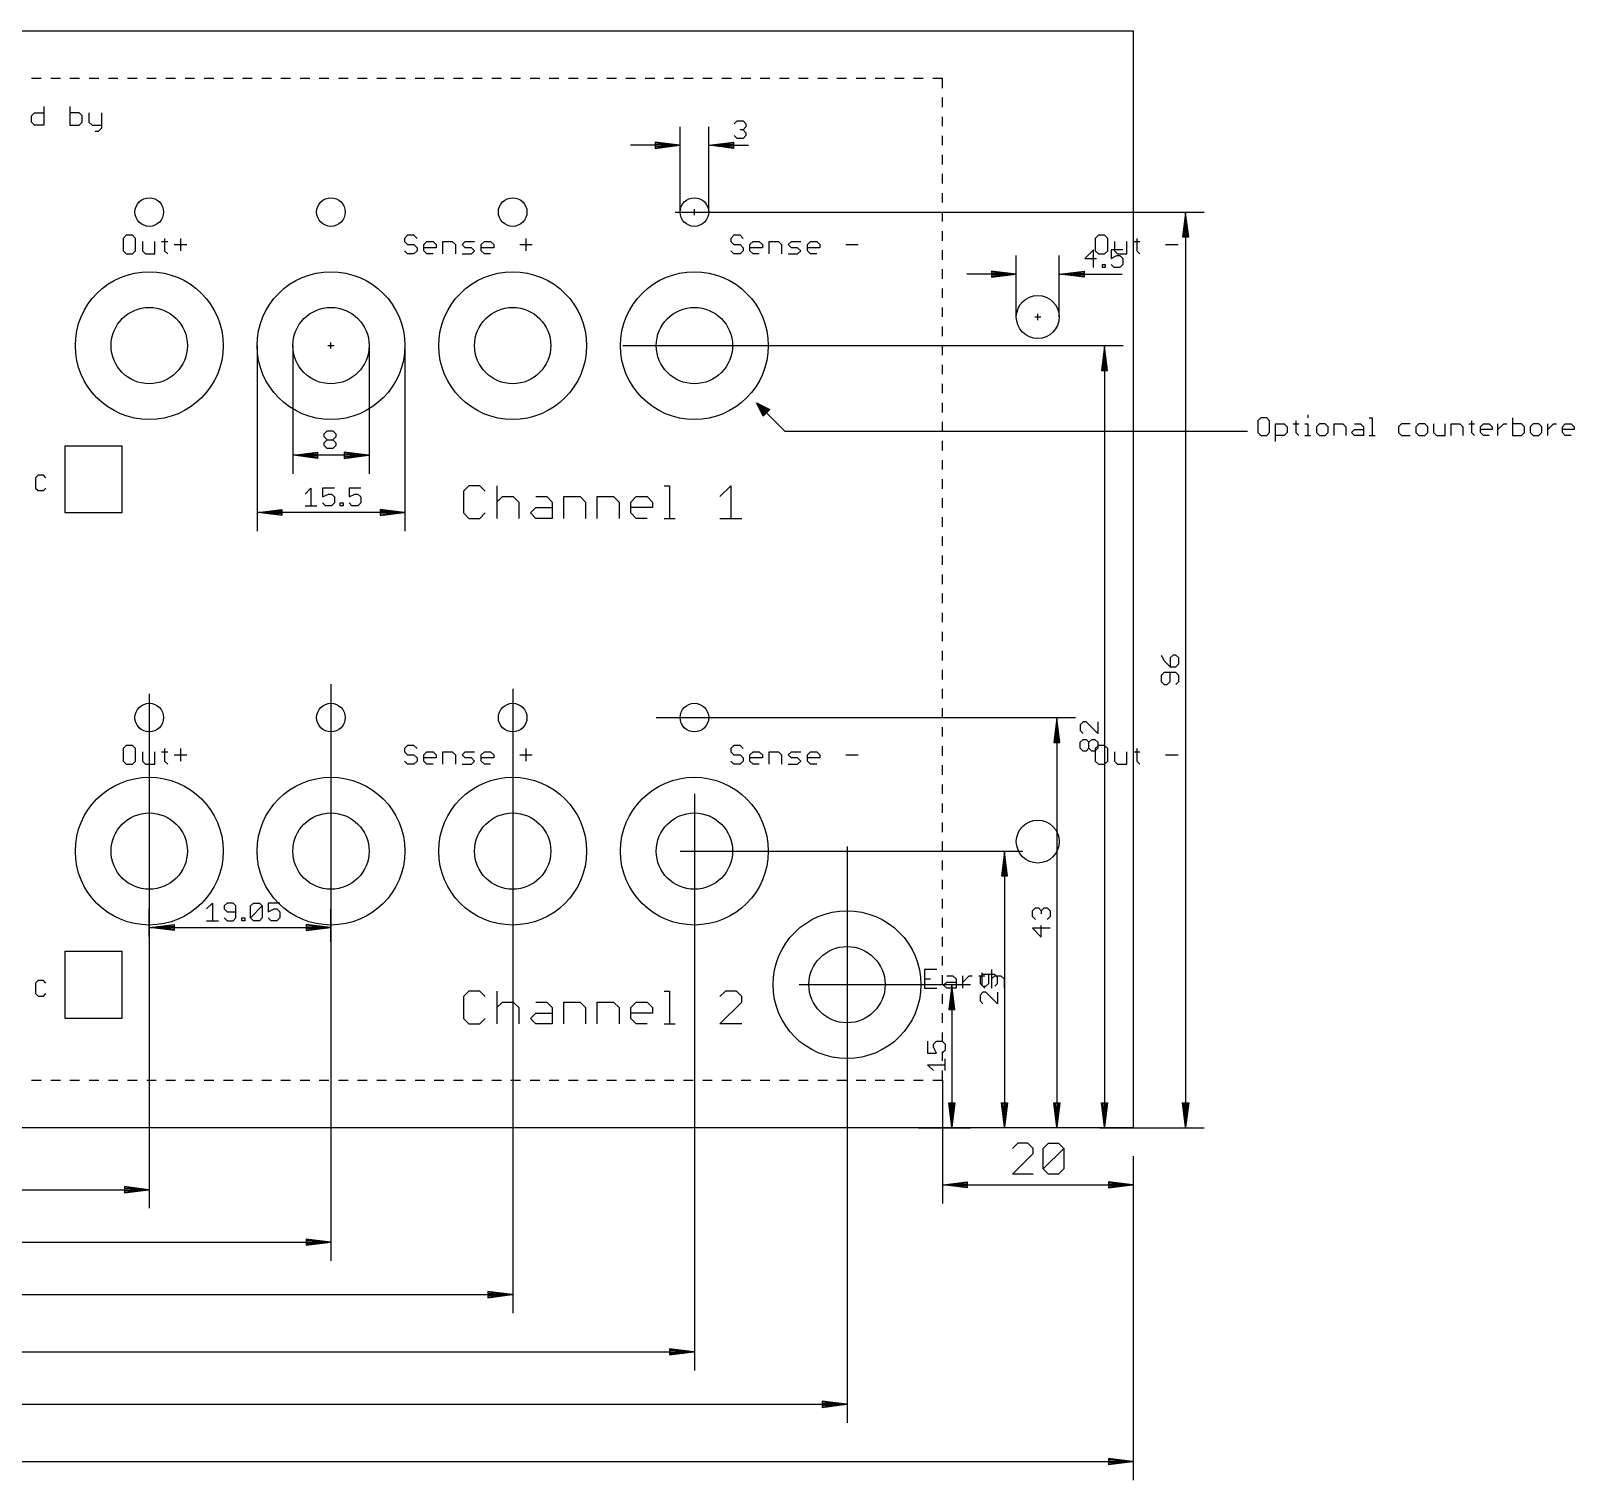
# Model space of a CAD drawing. Extents: x -29 to 390, y -522 to 226.
# Drawn here: x 204.4 to 366.2, y -522 to -370 of the extents above; entities that cross this region are included whole.
import ezdxf

# ---------------------------------------------------------------- set-up
doc = ezdxf.new("R2010")
doc.units = 0
for name, color, linetype in [('100', 175, 'CONTINUOUS'), ('101', 213, 'CONTINUOUS'), ('109', 82, 'CONTINUOUS'), ('20', 4, 'CONTINUOUS'), ('47', 253, 'CONTINUOUS')]:
    doc.layers.add(name, color=color, linetype=linetype)

msp = doc.modelspace()

# ---------------------------------------------------------------- linework, layer by layer
at = {"layer": '100'}
for p, q in [((204.4893, -378.907), (204.8156, -378.5807)), ((204.8156, -378.5807), (205.7943, -378.5807)), ((205.7943, -377.9282), (205.7943, -379.8857)), ((208.512, -377.9282), (208.512, -379.8857)), ((209.4908, -378.5807), (208.512, -378.5807)), ((209.817, -378.907), (209.4908, -378.5807)), ((210.5234, -378.5807), (210.5234, -379.5595)), ((211.8284, -378.5807), (211.8284, -380.2119)), ((204.4893, -379.5595), (204.4893, -378.907)), ((204.8156, -379.8857), (204.4893, -379.5595)), ((205.7943, -379.8857), (204.8156, -379.8857)), ((208.512, -379.8857), (209.4908, -379.8857)), ((209.4908, -379.8857), (209.817, -379.5595)), ((209.817, -379.5595), (209.817, -378.907)), ((210.5234, -379.5595), (210.8496, -379.8857)), ((210.8496, -379.8857), (211.8284, -379.8857)), ((211.5021, -380.5382), (211.1759, -380.5382)), ((211.8284, -380.2119), (211.5021, -380.5382)), ((214.4405, -391.4282), (214.1143, -391.7545)), ((215.093, -391.4282), (214.4405, -391.4282)), ((215.4193, -391.7545), (215.093, -391.4282)), ((243.9406, -391.4282), (243.6143, -391.7545)), ((244.5931, -391.4282), (243.9406, -391.4282)), ((244.9193, -391.7545), (244.5931, -391.4282)), ((278.1338, -391.4282), (277.8075, -391.7545)), ((278.7863, -391.4282), (278.1338, -391.4282)), ((279.1125, -391.7545), (278.7863, -391.4282)), ((316.3497, -391.4282), (316.0235, -391.7545)), ((317.0022, -391.4282), (316.3497, -391.4282)), ((317.3285, -391.7545), (317.0022, -391.4282)), ((214.1143, -391.7545), (214.1143, -393.0595)), ((214.1143, -393.0595), (214.4405, -393.3857)), ((215.093, -393.3857), (215.4193, -393.0595)), ((215.4193, -393.0595), (215.4193, -391.7545)), ((216.1257, -392.0807), (216.1257, -393.0595)), ((216.1257, -393.0595), (216.4519, -393.3857)), ((217.4306, -393.3857), (217.4306, -392.0807)), ((218.137, -392.0807), (218.7895, -392.0807)), ((218.4633, -391.7545), (218.4633, -393.0595)), ((218.4633, -393.0595), (218.7895, -393.3857)), ((219.4779, -392.407), (220.7829, -392.407)), ((220.1304, -391.7545), (220.1304, -393.0595)), ((243.6143, -391.7545), (243.6143, -392.0807)), ((243.6143, -392.0807), (243.9406, -392.407)), ((243.9406, -393.3857), (243.6143, -393.0595)), ((243.9406, -392.407), (244.5931, -392.407)), ((244.5931, -392.407), (244.9193, -392.7332)), ((244.9193, -393.0595), (244.5931, -393.3857)), ((244.9193, -392.7332), (244.9193, -393.0595)), ((245.6257, -392.407), (245.9519, -392.0807)), ((245.6257, -393.0595), (245.6257, -392.407)), ((246.9307, -392.7332), (245.6257, -392.7332)), ((245.9519, -393.3857), (245.6257, -393.0595)), ((245.9519, -392.0807), (246.6044, -392.0807)), ((246.6044, -392.0807), (246.9307, -392.407)), ((246.9307, -392.407), (246.9307, -392.7332)), ((247.6371, -393.3857), (247.6371, -392.0807)), ((247.6371, -392.0807), (248.6158, -392.0807)), ((248.6158, -392.0807), (248.942, -392.407)), ((248.942, -392.407), (248.942, -393.3857)), ((249.6484, -392.407), (249.9747, -392.0807)), ((249.9747, -392.7332), (249.6484, -392.407)), ((249.9747, -392.0807), (250.9534, -392.0807)), ((250.6272, -392.7332), (249.9747, -392.7332)), ((250.9534, -393.0595), (250.6272, -392.7332)), ((250.6272, -393.3857), (250.9534, -393.0595)), ((251.6598, -392.407), (251.986, -392.0807)), ((251.6598, -393.0595), (251.6598, -392.407)), ((252.9648, -392.7332), (251.6598, -392.7332)), ((251.986, -393.3857), (251.6598, -393.0595)), ((251.986, -392.0807), (252.6385, -392.0807)), ((252.6385, -392.0807), (252.9648, -392.407)), ((252.9648, -392.407), (252.9648, -392.7332)), ((255.6825, -392.407), (256.9875, -392.407)), ((256.335, -391.7545), (256.335, -393.0595)), ((277.8075, -391.7545), (277.8075, -392.0807)), ((277.8075, -392.0807), (278.1338, -392.407)), ((278.1338, -393.3857), (277.8075, -393.0595)), ((278.1338, -392.407), (278.7863, -392.407)), ((278.7863, -392.407), (279.1125, -392.7332)), ((279.1125, -393.0595), (278.7863, -393.3857)), ((279.1125, -392.7332), (279.1125, -393.0595)), ((279.8189, -392.407), (280.1452, -392.0807)), ((279.8189, -393.0595), (279.8189, -392.407)), ((281.1239, -392.7332), (279.8189, -392.7332)), ((280.1452, -393.3857), (279.8189, -393.0595)), ((280.1452, -392.0807), (280.7976, -392.0807)), ((280.7976, -392.0807), (281.1239, -392.407)), ((281.1239, -392.407), (281.1239, -392.7332)), ((281.8303, -393.3857), (281.8303, -392.0807)), ((281.8303, -392.0807), (282.809, -392.0807)), ((282.809, -392.0807), (283.1353, -392.407)), ((283.1353, -392.407), (283.1353, -393.3857)), ((283.8416, -392.407), (284.1679, -392.0807)), ((284.1679, -392.7332), (283.8416, -392.407)), ((284.1679, -392.0807), (285.1466, -392.0807)), ((284.8204, -392.7332), (284.1679, -392.7332)), ((285.1466, -393.0595), (284.8204, -392.7332)), ((284.8204, -393.3857), (285.1466, -393.0595)), ((285.853, -392.407), (286.1793, -392.0807)), ((285.853, -393.0595), (285.853, -392.407)), ((287.158, -392.7332), (285.853, -392.7332)), ((286.1793, -393.3857), (285.853, -393.0595)), ((286.1793, -392.0807), (286.8317, -392.0807)), ((286.8317, -392.0807), (287.158, -392.407)), ((287.158, -392.407), (287.158, -392.7332)), ((289.8757, -392.407), (291.1807, -392.407)), ((316.0235, -391.7545), (316.0235, -393.0595)), ((316.0235, -393.0595), (316.3497, -393.3857)), ((317.0022, -393.3857), (317.3285, -393.0595)), ((317.3285, -393.0595), (317.3285, -391.7545)), ((318.0349, -392.0807), (318.0349, -393.0595)), ((318.0349, -393.0595), (318.3611, -393.3857)), ((319.3398, -393.3857), (319.3398, -392.0807)), ((320.0462, -392.0807), (320.6987, -392.0807)), ((320.3725, -391.7545), (320.3725, -393.0595)), ((320.3725, -393.0595), (320.6987, -393.3857)), ((323.3985, -392.407), (324.7035, -392.407)), ((214.4405, -393.3857), (215.093, -393.3857)), ((216.4519, -393.3857), (217.4306, -393.3857)), ((244.5931, -393.3857), (243.9406, -393.3857)), ((246.6044, -393.3857), (245.9519, -393.3857)), ((249.6484, -393.3857), (250.6272, -393.3857)), ((252.6385, -393.3857), (251.986, -393.3857)), ((278.7863, -393.3857), (278.1338, -393.3857)), ((280.7976, -393.3857), (280.1452, -393.3857)), ((283.8416, -393.3857), (284.8204, -393.3857)), ((286.8317, -393.3857), (286.1793, -393.3857)), ((316.3497, -393.3857), (317.0022, -393.3857)), ((318.3611, -393.3857), (319.3398, -393.3857)), ((205.2102, -416.5748), (204.939, -416.846)), ((204.939, -416.846), (204.939, -417.9306)), ((205.7525, -416.5748), (205.2102, -416.5748)), ((206.0237, -416.846), (205.7525, -416.5748)), ((204.939, -417.9306), (205.2102, -418.2018)), ((205.2102, -418.2018), (205.7525, -418.2018)), ((205.7525, -418.2018), (206.0237, -417.9306)), ((250.3581, -417.6876), (249.7861, -418.2596)), ((249.7861, -418.2596), (249.7861, -420.5475)), ((251.5021, -417.6876), (250.3581, -417.6876)), ((252.0741, -418.2596), (251.5021, -417.6876)), ((253.2943, -417.6876), (253.2943, -421.1195)), ((253.2943, -419.4035), (253.8663, -418.8315)), ((253.8663, -418.8315), (255.0103, -418.8315)), ((255.0103, -418.8315), (255.5823, -419.4035)), ((257.3745, -418.8315), (258.5185, -418.8315)), ((258.5185, -418.8315), (259.0905, -419.4035)), ((260.3107, -421.1195), (260.3107, -418.8315)), ((260.3107, -418.8315), (262.0267, -418.8315)), ((262.0267, -418.8315), (262.5987, -419.4035)), ((263.8189, -421.1195), (263.8189, -418.8315)), ((263.8189, -418.8315), (265.5349, -418.8315)), ((265.5349, -418.8315), (266.1069, -419.4035)), ((267.3271, -419.4035), (267.8991, -418.8315)), ((267.8991, -418.8315), (269.0431, -418.8315)), ((269.0431, -418.8315), (269.6151, -419.4035)), ((270.8353, -417.6876), (271.4073, -417.6876)), ((271.4073, -417.6876), (271.4073, -421.1195)), ((276.6823, -418.8315), (277.8263, -417.6876)), ((277.8263, -417.6876), (277.8263, -421.1195)), ((249.7861, -420.5475), (250.3581, -421.1195)), ((251.5021, -421.1195), (252.0741, -420.5475)), ((255.5823, -419.4035), (255.5823, -421.1195)), ((256.8025, -420.5475), (257.3745, -419.9755)), ((257.3745, -421.1195), (256.8025, -420.5475)), ((257.3745, -419.9755), (259.0905, -419.9755)), ((259.0905, -419.4035), (259.0905, -421.1195)), ((262.5987, -419.4035), (262.5987, -421.1195)), ((266.1069, -419.4035), (266.1069, -421.1195)), ((267.3271, -420.5475), (267.3271, -419.4035)), ((269.6151, -419.9755), (267.3271, -419.9755)), ((267.8991, -421.1195), (267.3271, -420.5475)), ((269.6151, -419.4035), (269.6151, -419.9755)), ((250.3581, -421.1195), (251.5021, -421.1195)), ((259.0905, -421.1195), (257.3745, -421.1195)), ((269.0431, -421.1195), (267.8991, -421.1195)), ((270.8353, -421.1195), (271.9793, -421.1195)), ((276.6823, -421.1195), (278.9702, -421.1195)), ((214.4405, -444.9282), (214.1143, -445.2545)), ((214.1143, -445.2545), (214.1143, -446.5595)), ((215.093, -444.9282), (214.4405, -444.9282)), ((215.4193, -445.2545), (215.093, -444.9282)), ((215.4193, -446.5595), (215.4193, -445.2545)), ((216.1257, -445.5807), (216.1257, -446.5595)), ((217.4306, -446.8857), (217.4306, -445.5807)), ((218.137, -445.5807), (218.7895, -445.5807)), ((218.4633, -445.2545), (218.4633, -446.5595)), ((219.4779, -445.907), (220.7829, -445.907)), ((220.1304, -445.2545), (220.1304, -446.5595)), ((243.9406, -444.9282), (243.6143, -445.2545)), ((243.6143, -445.2545), (243.6143, -445.5807)), ((243.6143, -445.5807), (243.9406, -445.907)), ((244.5931, -444.9282), (243.9406, -444.9282)), ((243.9406, -445.907), (244.5931, -445.907)), ((244.9193, -445.2545), (244.5931, -444.9282)), ((244.5931, -445.907), (244.9193, -446.2332)), ((244.9193, -446.2332), (244.9193, -446.5595)), ((245.6257, -445.907), (245.9519, -445.5807)), ((245.6257, -446.5595), (245.6257, -445.907)), ((246.9307, -446.2332), (245.6257, -446.2332)), ((245.9519, -445.5807), (246.6044, -445.5807)), ((246.6044, -445.5807), (246.9307, -445.907)), ((246.9307, -445.907), (246.9307, -446.2332)), ((247.6371, -446.8857), (247.6371, -445.5807)), ((247.6371, -445.5807), (248.6158, -445.5807)), ((248.6158, -445.5807), (248.942, -445.907)), ((248.942, -445.907), (248.942, -446.8857)), ((249.6484, -445.907), (249.9747, -445.5807)), ((249.9747, -446.2332), (249.6484, -445.907)), ((249.9747, -445.5807), (250.9534, -445.5807)), ((250.6272, -446.2332), (249.9747, -446.2332)), ((250.9534, -446.5595), (250.6272, -446.2332)), ((251.6598, -445.907), (251.986, -445.5807)), ((251.6598, -446.5595), (251.6598, -445.907)), ((252.9648, -446.2332), (251.6598, -446.2332)), ((251.986, -445.5807), (252.6385, -445.5807)), ((252.6385, -445.5807), (252.9648, -445.907)), ((252.9648, -445.907), (252.9648, -446.2332)), ((255.6825, -445.907), (256.9875, -445.907)), ((256.335, -445.2545), (256.335, -446.5595)), ((278.1338, -444.9282), (277.8075, -445.2545)), ((277.8075, -445.2545), (277.8075, -445.5807)), ((277.8075, -445.5807), (278.1338, -445.907)), ((278.7863, -444.9282), (278.1338, -444.9282)), ((278.1338, -445.907), (278.7863, -445.907)), ((279.1125, -445.2545), (278.7863, -444.9282)), ((278.7863, -445.907), (279.1125, -446.2332)), ((279.1125, -446.2332), (279.1125, -446.5595)), ((279.8189, -445.907), (280.1452, -445.5807)), ((279.8189, -446.5595), (279.8189, -445.907)), ((281.1239, -446.2332), (279.8189, -446.2332)), ((280.1452, -445.5807), (280.7976, -445.5807)), ((280.7976, -445.5807), (281.1239, -445.907)), ((281.1239, -445.907), (281.1239, -446.2332)), ((281.8303, -446.8857), (281.8303, -445.5807)), ((281.8303, -445.5807), (282.809, -445.5807)), ((282.809, -445.5807), (283.1353, -445.907)), ((283.1353, -445.907), (283.1353, -446.8857)), ((283.8416, -445.907), (284.1679, -445.5807)), ((284.1679, -446.2332), (283.8416, -445.907)), ((284.1679, -445.5807), (285.1466, -445.5807)), ((284.8204, -446.2332), (284.1679, -446.2332)), ((285.1466, -446.5595), (284.8204, -446.2332)), ((285.853, -445.907), (286.1793, -445.5807)), ((285.853, -446.5595), (285.853, -445.907)), ((287.158, -446.2332), (285.853, -446.2332)), ((286.1793, -445.5807), (286.8317, -445.5807)), ((286.8317, -445.5807), (287.158, -445.907)), ((287.158, -445.907), (287.158, -446.2332)), ((289.8757, -445.907), (291.1807, -445.907)), ((316.3497, -444.9282), (316.0235, -445.2545)), ((316.0235, -445.2545), (316.0235, -446.5595)), ((317.0022, -444.9282), (316.3497, -444.9282)), ((317.3285, -445.2545), (317.0022, -444.9282)), ((317.3285, -446.5595), (317.3285, -445.2545)), ((318.0349, -445.5807), (318.0349, -446.5595)), ((319.3398, -446.8857), (319.3398, -445.5807)), ((320.0462, -445.5807), (320.6987, -445.5807)), ((320.3725, -445.2545), (320.3725, -446.5595)), ((323.3985, -445.907), (324.7035, -445.907)), ((214.1143, -446.5595), (214.4405, -446.8857)), ((214.4405, -446.8857), (215.093, -446.8857)), ((215.093, -446.8857), (215.4193, -446.5595)), ((216.1257, -446.5595), (216.4519, -446.8857)), ((216.4519, -446.8857), (217.4306, -446.8857)), ((218.4633, -446.5595), (218.7895, -446.8857)), ((243.9406, -446.8857), (243.6143, -446.5595)), ((244.5931, -446.8857), (243.9406, -446.8857)), ((244.9193, -446.5595), (244.5931, -446.8857)), ((245.9519, -446.8857), (245.6257, -446.5595)), ((246.6044, -446.8857), (245.9519, -446.8857)), ((249.6484, -446.8857), (250.6272, -446.8857)), ((250.6272, -446.8857), (250.9534, -446.5595)), ((251.986, -446.8857), (251.6598, -446.5595)), ((252.6385, -446.8857), (251.986, -446.8857)), ((278.1338, -446.8857), (277.8075, -446.5595)), ((278.7863, -446.8857), (278.1338, -446.8857)), ((279.1125, -446.5595), (278.7863, -446.8857)), ((280.1452, -446.8857), (279.8189, -446.5595)), ((280.7976, -446.8857), (280.1452, -446.8857)), ((283.8416, -446.8857), (284.8204, -446.8857)), ((284.8204, -446.8857), (285.1466, -446.5595)), ((286.1793, -446.8857), (285.853, -446.5595)), ((286.8317, -446.8857), (286.1793, -446.8857)), ((316.0235, -446.5595), (316.3497, -446.8857)), ((316.3497, -446.8857), (317.0022, -446.8857)), ((317.0022, -446.8857), (317.3285, -446.5595)), ((318.0349, -446.5595), (318.3611, -446.8857)), ((318.3611, -446.8857), (319.3398, -446.8857)), ((320.3725, -446.5595), (320.6987, -446.8857)), ((299.4193, -468.4282), (298.1143, -468.4282)), ((298.1143, -468.4282), (298.1143, -470.3857)), ((300.4519, -469.0807), (301.1044, -469.0807)), ((301.1044, -469.0807), (301.4306, -469.407)), ((302.137, -470.3857), (302.137, -469.0807)), ((302.137, -469.7332), (302.7895, -469.0807)), ((302.7895, -469.0807), (303.1158, -469.0807)), ((303.8132, -469.0807), (304.4657, -469.0807)), ((304.1394, -468.7545), (304.1394, -470.0595)), ((305.1541, -468.4282), (305.1541, -470.3857)), ((305.1541, -469.407), (305.4803, -469.0807)), ((305.4803, -469.0807), (306.1328, -469.0807)), ((306.1328, -469.0807), (306.4591, -469.407)), ((205.2102, -469.5748), (204.939, -469.846)), ((204.939, -469.846), (204.939, -470.9306)), ((205.7525, -469.5748), (205.2102, -469.5748)), ((206.0237, -469.846), (205.7525, -469.5748)), ((250.3581, -470.6876), (249.7861, -471.2596)), ((251.5021, -470.6876), (250.3581, -470.6876)), ((252.0741, -471.2596), (251.5021, -470.6876)), ((253.2943, -470.6876), (253.2943, -474.1195)), ((270.8353, -470.6876), (271.4073, -470.6876)), ((271.4073, -470.6876), (271.4073, -474.1195)), ((277.2543, -470.6876), (276.6823, -471.2596)), ((278.3983, -470.6876), (277.2543, -470.6876)), ((278.9702, -471.2596), (278.3983, -470.6876)), ((298.1143, -469.407), (298.7668, -469.407)), ((298.1143, -470.3857), (299.4193, -470.3857)), ((300.1257, -470.0595), (300.4519, -469.7332)), ((300.4519, -470.3857), (300.1257, -470.0595)), ((300.4519, -469.7332), (301.4306, -469.7332)), ((301.4306, -470.3857), (300.4519, -470.3857)), ((301.4306, -469.407), (301.4306, -470.3857)), ((304.1394, -470.0595), (304.4657, -470.3857)), ((306.4591, -469.407), (306.4591, -470.3857)), ((204.939, -470.9306), (205.2102, -471.2018)), ((205.2102, -471.2018), (205.7525, -471.2018)), ((205.7525, -471.2018), (206.0237, -470.9306)), ((249.7861, -471.2596), (249.7861, -473.5475)), ((253.2943, -472.4035), (253.8663, -471.8315)), ((253.8663, -471.8315), (255.0103, -471.8315)), ((255.0103, -471.8315), (255.5823, -472.4035)), ((255.5823, -472.4035), (255.5823, -474.1195)), ((257.3745, -471.8315), (258.5185, -471.8315)), ((258.5185, -471.8315), (259.0905, -472.4035)), ((259.0905, -472.4035), (259.0905, -474.1195)), ((260.3107, -474.1195), (260.3107, -471.8315)), ((260.3107, -471.8315), (262.0267, -471.8315)), ((262.0267, -471.8315), (262.5987, -472.4035)), ((262.5987, -472.4035), (262.5987, -474.1195)), ((263.8189, -474.1195), (263.8189, -471.8315)), ((263.8189, -471.8315), (265.5349, -471.8315)), ((265.5349, -471.8315), (266.1069, -472.4035)), ((266.1069, -472.4035), (266.1069, -474.1195)), ((267.3271, -472.4035), (267.8991, -471.8315)), ((267.3271, -473.5475), (267.3271, -472.4035)), ((267.8991, -471.8315), (269.0431, -471.8315)), ((269.0431, -471.8315), (269.6151, -472.4035)), ((269.6151, -472.4035), (269.6151, -472.9755)), ((276.6823, -474.1195), (278.9702, -471.8315)), ((278.9702, -471.8315), (278.9702, -471.2596)), ((249.7861, -473.5475), (250.3581, -474.1195)), ((251.5021, -474.1195), (252.0741, -473.5475)), ((256.8025, -473.5475), (257.3745, -472.9755)), ((257.3745, -474.1195), (256.8025, -473.5475)), ((257.3745, -472.9755), (259.0905, -472.9755)), ((269.6151, -472.9755), (267.3271, -472.9755)), ((267.8991, -474.1195), (267.3271, -473.5475)), ((250.3581, -474.1195), (251.5021, -474.1195)), ((259.0905, -474.1195), (257.3745, -474.1195)), ((269.0431, -474.1195), (267.8991, -474.1195)), ((270.8353, -474.1195), (271.9793, -474.1195)), ((278.9702, -474.1195), (276.6823, -474.1195))]:
    msp.add_line(p, q, dxfattribs=at)
at = {"layer": '101'}
for p, q in [((280.5, -409), (281.9, -409.7)), ((281.2, -410.4), (280.5, -409)), ((283.5, -412), (280.5, -409)), ((280.55, -409.1), (280.7, -409.1)), ((280.6, -409.2), (280.9, -409.2)), ((280.65, -409.3), (281.1, -409.3)), ((280.7, -409.4), (281.3, -409.4)), ((280.75, -409.5), (281.5, -409.5)), ((280.8, -409.6), (281.7, -409.6)), ((280.85, -409.7), (281.9, -409.7)), ((280.9, -409.8), (281.8, -409.8)), ((280.95, -409.9), (281.7, -409.9)), ((281, -410), (281.6, -410)), ((281.05, -410.1), (281.5, -410.1)), ((281.1, -410.2), (281.4, -410.2)), ((281.15, -410.3), (281.3, -410.3)), ((281.9, -409.7), (281.2, -410.4)), ((333.3844, -410.5746), (333.0762, -410.8828)), ((333.0762, -410.8828), (333.0762, -412.1156)), ((334.0008, -410.5746), (333.3844, -410.5746)), ((334.309, -410.8828), (334.0008, -410.5746)), ((334.309, -412.1156), (334.309, -410.8828)), ((337.0675, -410.8828), (337.0675, -412.1156)), ((338.2953, -410.2664), (338.2953, -410.5746)), ((344.7395, -410.5746), (345.0477, -410.5746)), ((345.0477, -410.5746), (345.0477, -412.4238)), ((355.4833, -410.8828), (355.4833, -412.1156)), ((359.779, -410.5746), (359.779, -412.4238)), ((332, -412), (283.5, -412)), ((333.0762, -412.1156), (333.3844, -412.4238)), ((333.3844, -412.4238), (334.0008, -412.4238)), ((334.0008, -412.4238), (334.309, -412.1156)), ((334.9178, -413.0402), (334.9178, -411.191)), ((334.9178, -411.191), (335.8424, -411.191)), ((335.8424, -412.4238), (334.9178, -412.4238)), ((335.8424, -411.191), (336.1506, -411.4992)), ((336.1506, -412.1156), (335.8424, -412.4238)), ((336.1506, -411.4992), (336.1506, -412.1156)), ((336.7593, -411.191), (337.3757, -411.191)), ((337.0675, -412.1156), (337.3757, -412.4238)), ((337.9871, -411.191), (338.2953, -411.191)), ((337.9871, -412.4238), (338.6035, -412.4238)), ((338.2953, -411.191), (338.2953, -412.4238)), ((339.523, -411.191), (339.2148, -411.4992)), ((339.2148, -411.4992), (339.2148, -412.1156)), ((339.2148, -412.1156), (339.523, -412.4238)), ((340.1394, -411.191), (339.523, -411.191)), ((339.523, -412.4238), (340.1394, -412.4238)), ((340.4476, -411.4992), (340.1394, -411.191)), ((340.1394, -412.4238), (340.4476, -412.1156)), ((340.4476, -412.1156), (340.4476, -411.4992)), ((341.0563, -412.4238), (341.0563, -411.191)), ((341.0563, -411.191), (341.9809, -411.191)), ((341.9809, -411.191), (342.2891, -411.4992)), ((342.2891, -411.4992), (342.2891, -412.4238)), ((342.8979, -412.1156), (343.2061, -411.8074)), ((343.2061, -412.4238), (342.8979, -412.1156)), ((343.2061, -411.191), (343.8225, -411.191)), ((343.2061, -411.8074), (344.1307, -411.8074)), ((344.1307, -412.4238), (343.2061, -412.4238)), ((343.8225, -411.191), (344.1307, -411.4992)), ((344.1307, -411.4992), (344.1307, -412.4238)), ((344.7395, -412.4238), (345.3559, -412.4238)), ((348.117, -411.191), (347.8088, -411.4992)), ((347.8088, -411.4992), (347.8088, -412.1156)), ((347.8088, -412.1156), (348.117, -412.4238)), ((349.0416, -411.191), (348.117, -411.191)), ((348.117, -412.4238), (349.0416, -412.4238)), ((349.9585, -411.191), (349.6504, -411.4992)), ((349.6504, -411.4992), (349.6504, -412.1156)), ((349.6504, -412.1156), (349.9585, -412.4238)), ((350.5749, -411.191), (349.9585, -411.191)), ((349.9585, -412.4238), (350.5749, -412.4238)), ((350.8831, -411.4992), (350.5749, -411.191)), ((350.5749, -412.4238), (350.8831, -412.1156)), ((350.8831, -412.1156), (350.8831, -411.4992)), ((351.4919, -411.191), (351.4919, -412.1156)), ((351.4919, -412.1156), (351.8001, -412.4238)), ((351.8001, -412.4238), (352.7247, -412.4238)), ((352.7247, -412.4238), (352.7247, -411.191)), ((353.3335, -412.4238), (353.3335, -411.191)), ((353.3335, -411.191), (354.2581, -411.191)), ((354.2581, -411.191), (354.5663, -411.4992)), ((354.5663, -411.4992), (354.5663, -412.4238)), ((355.1751, -411.191), (355.7915, -411.191)), ((355.4833, -412.1156), (355.7915, -412.4238)), ((356.4028, -411.4992), (356.711, -411.191)), ((356.4028, -412.1156), (356.4028, -411.4992)), ((357.6356, -411.8074), (356.4028, -411.8074)), ((356.711, -412.4238), (356.4028, -412.1156)), ((356.711, -411.191), (357.3274, -411.191)), ((357.3274, -412.4238), (356.711, -412.4238)), ((357.3274, -411.191), (357.6356, -411.4992)), ((357.6356, -411.4992), (357.6356, -411.8074)), ((358.2444, -412.4238), (358.2444, -411.191)), ((358.2444, -411.8074), (358.8607, -411.191)), ((358.8607, -411.191), (359.1689, -411.191)), ((360.7036, -411.191), (359.779, -411.191)), ((359.779, -412.4238), (360.7036, -412.4238)), ((361.0118, -411.4992), (360.7036, -411.191)), ((360.7036, -412.4238), (361.0118, -412.1156)), ((361.0118, -412.1156), (361.0118, -411.4992)), ((361.9288, -411.191), (361.6206, -411.4992)), ((361.6206, -411.4992), (361.6206, -412.1156)), ((361.6206, -412.1156), (361.9288, -412.4238)), ((362.5452, -411.191), (361.9288, -411.191)), ((361.9288, -412.4238), (362.5452, -412.4238)), ((362.8534, -411.4992), (362.5452, -411.191)), ((362.5452, -412.4238), (362.8534, -412.1156)), ((362.8534, -412.1156), (362.8534, -411.4992)), ((363.4621, -412.4238), (363.4621, -411.191)), ((363.4621, -411.8074), (364.0785, -411.191)), ((364.0785, -411.191), (364.3867, -411.191)), ((364.9968, -411.4992), (365.305, -411.191)), ((364.9968, -412.1156), (364.9968, -411.4992)), ((366.2296, -411.8074), (364.9968, -411.8074)), ((365.305, -412.4238), (364.9968, -412.1156)), ((365.305, -411.191), (365.9214, -411.191)), ((365.9214, -412.4238), (365.305, -412.4238)), ((365.9214, -411.191), (366.2296, -411.4992)), ((366.2296, -411.4992), (366.2296, -411.8074)), ((208, -413.5), (208, -420.5)), ((208, -413.5), (214, -413.5)), ((214, -420.5), (214, -413.5)), ((208, -420.5), (214, -420.5)), ((208, -466.5), (208, -473.5)), ((208, -466.5), (214, -466.5)), ((214, -473.5), (214, -466.5)), ((208, -473.5), (214, -473.5))]:
    msp.add_line(p, q, dxfattribs=at)
for centre in [(216.85, -403), (235.9, -403), (254.95, -403), (274, -403), (216.85, -456), (235.9, -456), (254.95, -456), (274, -456), (290, -470)]:
    msp.add_circle(centre, 7.75, dxfattribs=at)
at = {"layer": '109'}
for p, q in [((205.53, -375), (204.52, -375)), ((207.54, -375), (206.53, -375)), ((209.55, -375), (208.54, -375)), ((211.56, -375), (210.55, -375)), ((213.57, -375), (212.56, -375)), ((215.58, -375), (214.57, -375)), ((217.59, -375), (216.58, -375)), ((219.6, -375), (218.59, -375)), ((221.61, -375), (220.6, -375)), ((223.62, -375), (222.61, -375)), ((225.63, -375), (224.62, -375)), ((227.64, -375), (226.63, -375)), ((229.65, -375), (228.64, -375)), ((231.66, -375), (230.65, -375)), ((233.67, -375), (232.66, -375)), ((235.68, -375), (234.67, -375)), ((237.69, -375), (236.68, -375)), ((239.7, -375), (238.69, -375)), ((241.71, -375), (240.7, -375)), ((243.72, -375), (242.71, -375)), ((245.73, -375), (244.72, -375)), ((247.74, -375), (246.73, -375)), ((249.75, -375), (248.74, -375)), ((251.76, -375), (250.75, -375)), ((253.77, -375), (252.76, -375)), ((255.78, -375), (254.77, -375)), ((257.79, -375), (256.78, -375)), ((259.8, -375), (258.79, -375)), ((261.81, -375), (260.8, -375)), ((263.82, -375), (262.81, -375)), ((265.83, -375), (264.82, -375)), ((267.84, -375), (266.83, -375)), ((269.85, -375), (268.84, -375)), ((271.86, -375), (270.85, -375)), ((273.87, -375), (272.86, -375)), ((275.88, -375), (274.87, -375)), ((277.89, -375), (276.88, -375)), ((279.9, -375), (278.89, -375)), ((281.91, -375), (280.9, -375)), ((283.92, -375), (282.91, -375)), ((285.93, -375), (284.92, -375)), ((287.94, -375), (286.93, -375)), ((289.95, -375), (288.94, -375)), ((291.96, -375), (290.95, -375)), ((293.97, -375), (292.96, -375)), ((295.98, -375), (294.97, -375)), ((297.99, -375), (296.98, -375)), ((300, -375), (298.99, -375)), ((300, -376), (300, -375)), ((300, -378), (300, -377)), ((300, -380), (300, -379)), ((300, -382), (300, -381)), ((300, -384), (300, -383)), ((300, -386), (300, -385)), ((300, -388), (300, -387)), ((300, -390), (300, -389)), ((300, -392), (300, -391)), ((300, -394), (300, -393)), ((300, -396), (300, -395)), ((300, -398), (300, -397)), ((300, -400), (300, -399)), ((300, -402), (300, -401)), ((300, -404), (300, -403)), ((300, -406), (300, -405)), ((300, -408), (300, -407)), ((300, -410), (300, -409)), ((300, -412), (300, -411)), ((300, -414), (300, -413)), ((300, -416), (300, -415)), ((300, -418), (300, -417)), ((300, -420), (300, -419)), ((300, -422), (300, -421)), ((300, -424), (300, -423)), ((300, -426), (300, -425)), ((300, -428), (300, -427)), ((300, -430), (300, -429)), ((300, -432), (300, -431)), ((300, -434), (300, -433)), ((300, -436), (300, -435)), ((300, -438), (300, -437)), ((300, -440), (300, -439)), ((300, -442), (300, -441)), ((300, -444), (300, -443)), ((300, -446), (300, -445)), ((300, -448), (300, -447)), ((300, -450), (300, -449)), ((300, -452), (300, -451)), ((300, -454), (300, -453)), ((300, -456), (300, -455)), ((300, -458), (300, -457)), ((300, -460), (300, -459)), ((300, -462), (300, -461)), ((300, -464), (300, -463)), ((300, -466), (300, -465)), ((300, -468), (300, -467)), ((300, -470), (300, -469)), ((300, -472), (300, -471)), ((300, -474), (300, -473)), ((300, -476), (300, -475)), ((300, -478), (300, -477)), ((204.52, -480), (205.53, -480)), ((206.53, -480), (207.54, -480)), ((208.54, -480), (209.55, -480)), ((210.55, -480), (211.56, -480)), ((212.56, -480), (213.57, -480)), ((214.57, -480), (215.58, -480)), ((216.58, -480), (217.59, -480)), ((218.59, -480), (219.6, -480)), ((220.6, -480), (221.61, -480)), ((222.61, -480), (223.62, -480)), ((224.62, -480), (225.63, -480)), ((226.63, -480), (227.64, -480)), ((228.64, -480), (229.65, -480)), ((230.65, -480), (231.66, -480)), ((232.66, -480), (233.67, -480)), ((234.67, -480), (235.68, -480)), ((236.68, -480), (237.69, -480)), ((238.69, -480), (239.7, -480)), ((240.7, -480), (241.71, -480)), ((242.71, -480), (243.72, -480)), ((244.72, -480), (245.73, -480)), ((246.73, -480), (247.74, -480)), ((248.74, -480), (249.75, -480)), ((250.75, -480), (251.76, -480)), ((252.76, -480), (253.77, -480)), ((254.77, -480), (255.78, -480)), ((256.78, -480), (257.79, -480)), ((258.79, -480), (259.8, -480)), ((260.8, -480), (261.81, -480)), ((262.81, -480), (263.82, -480)), ((264.82, -480), (265.83, -480)), ((266.83, -480), (267.84, -480)), ((268.84, -480), (269.85, -480)), ((270.85, -480), (271.86, -480)), ((272.86, -480), (273.87, -480)), ((274.87, -480), (275.88, -480)), ((276.88, -480), (277.89, -480)), ((278.89, -480), (279.9, -480)), ((280.9, -480), (281.91, -480)), ((282.91, -480), (283.92, -480)), ((284.92, -480), (285.93, -480)), ((286.93, -480), (287.94, -480)), ((288.94, -480), (289.95, -480)), ((290.95, -480), (291.96, -480)), ((292.96, -480), (293.97, -480)), ((294.97, -480), (295.98, -480)), ((296.98, -480), (297.99, -480)), ((298.99, -480), (300, -480)), ((300, -480), (300, -479)), ((300, -480), (300, -492.95)), ((307.8921, -486.6319), (307.3548, -487.1692)), ((308.9665, -486.6319), (307.8921, -486.6319)), ((309.5037, -487.1692), (308.9665, -486.6319)), ((310.5776, -487.1692), (311.1148, -486.6319)), ((311.1148, -486.6319), (312.1893, -486.6319)), ((312.1893, -486.6319), (312.7265, -487.1692)), ((307.3548, -489.8553), (309.5037, -487.7064)), ((309.5037, -487.7064), (309.5037, -487.1692)), ((310.5776, -489.3181), (310.5776, -487.1692)), ((310.5776, -489.3181), (312.7265, -487.1692)), ((312.7265, -487.1692), (312.7265, -489.3181)), ((320, -488), (320, -492.95)), ((309.5037, -489.8553), (307.3548, -489.8553)), ((311.1148, -489.8553), (310.5776, -489.3181)), ((312.1893, -489.8553), (311.1148, -489.8553)), ((312.7265, -489.3181), (312.1893, -489.8553)), ((300.065, -491), (302.6, -490.6808)), ((300.065, -491), (302.6, -490.74)), ((300.065, -491), (302.6, -490.87)), ((300.065, -491), (319.935, -491)), ((302.6, -491.3192), (300.065, -491)), ((302.6, -491.13), (300.065, -491)), ((302.6, -491.26), (300.065, -491)), ((302.6, -490.6808), (302.6, -491.3192)), ((319.935, -491), (317.4, -490.6808)), ((317.4, -490.6808), (317.4, -491.3192)), ((319.935, -491), (317.4, -490.74)), ((319.935, -491), (317.4, -490.87)), ((317.4, -491.3192), (319.935, -491)), ((317.4, -491.13), (319.935, -491)), ((317.4, -491.26), (319.935, -491))]:
    msp.add_line(p, q, dxfattribs=at)
at = {"layer": '20'}
for p, q in [((0, -370), (320, -370)), ((320, -370), (320, -485)), ((320, -485), (0, -485))]:
    msp.add_line(p, q, dxfattribs=at)
for centre, radius in [((216.85, -389), 1.5), ((235.9, -389), 1.5), ((254.95, -389), 1.5), ((274, -389), 1.5), ((310, -400), 2.25), ((216.85, -403), 4), ((216.85, -403), 4), ((235.9, -403), 4), ((235.9, -403), 4), ((254.95, -403), 4), ((254.95, -403), 4), ((274, -403), 4), ((274, -403), 4), ((216.85, -442), 1.5), ((235.9, -442), 1.5), ((254.95, -442), 1.5), ((274, -442), 1.5), ((216.85, -456), 4), ((216.85, -456), 4), ((235.9, -456), 4), ((235.9, -456), 4), ((254.95, -456), 4), ((254.95, -456), 4), ((274, -456), 4), ((274, -456), 4), ((310, -455), 2.25), ((290, -470), 4), ((290, -470), 4)]:
    msp.add_circle(centre, radius, dxfattribs=at)
at = {"layer": '47'}
for p, q in [((272.5, -389), (272.5, -380.05)), ((275.5, -389), (275.5, -380.05)), ((278.1762, -379.7528), (278.4844, -379.4446)), ((278.4844, -379.4446), (279.1008, -379.4446)), ((279.1008, -379.4446), (279.409, -379.7528)), ((279.409, -380.061), (279.1008, -380.3692)), ((279.409, -379.7528), (279.409, -380.061)), ((272.435, -382), (269.9, -381.6808)), ((269.9, -381.6808), (269.9, -382.3192)), ((272.435, -382), (269.9, -381.74)), ((275.565, -382), (278.1, -381.6808)), ((275.565, -382), (278.1, -381.74)), ((278.1, -381.6808), (278.1, -382.3192)), ((278.4844, -381.2938), (278.1762, -380.9856)), ((279.1008, -381.2938), (278.4844, -381.2938)), ((279.1008, -380.3692), (278.7926, -380.3692)), ((279.1008, -380.3692), (279.409, -380.6774)), ((279.409, -380.9856), (279.1008, -381.2938)), ((279.409, -380.6774), (279.409, -380.9856)), ((272.435, -382), (267.3, -382)), ((272.435, -382), (269.9, -381.87)), ((269.9, -382.3192), (272.435, -382)), ((269.9, -382.13), (272.435, -382)), ((269.9, -382.26), (272.435, -382)), ((275.565, -382), (278.1, -381.87)), ((275.565, -382), (279.6888, -382)), ((278.1, -382.3192), (275.565, -382)), ((278.1, -382.13), (275.565, -382)), ((278.1, -382.26), (275.565, -382)), ((272, -389), (327.45, -389)), ((273.6808, -389), (274.3192, -389)), ((274, -389.3192), (274, -388.6808)), ((325.5, -389.065), (325.1808, -391.6)), ((325.5, -389.065), (325.24, -391.6)), ((325.5, -389.065), (325.37, -391.6)), ((325.5, -389.065), (325.5, -484.935)), ((325.8192, -391.6), (325.5, -389.065)), ((325.63, -391.6), (325.5, -389.065)), ((325.76, -391.6), (325.5, -389.065)), ((315.8508, -392.9446), (314.9262, -393.8692)), ((315.8508, -394.7938), (315.8508, -392.9446)), ((318.9213, -392.9446), (317.6886, -392.9446)), ((317.6886, -392.9446), (317.6886, -393.8692)), ((325.1808, -391.6), (325.8192, -391.6)), ((307.75, -400), (307.75, -393.55)), ((312.25, -400), (312.25, -393.55)), ((314.9262, -393.8692), (316.159, -393.8692)), ((316.7678, -394.7938), (316.7678, -394.4856)), ((316.7678, -394.4856), (317.076, -394.4856)), ((317.076, -394.4856), (317.076, -394.7938)), ((317.6886, -393.8692), (318.3049, -393.561)), ((317.9968, -394.7938), (317.6886, -394.4856)), ((318.3049, -393.561), (318.6131, -393.561)), ((318.6131, -393.561), (318.9213, -393.8692)), ((318.9213, -394.4856), (318.6131, -394.7938)), ((318.9213, -393.8692), (318.9213, -394.4856)), ((307.685, -395.5), (302.55, -395.5)), ((307.685, -395.5), (305.15, -395.1808)), ((305.15, -395.1808), (305.15, -395.8192)), ((307.685, -395.5), (305.15, -395.24)), ((307.685, -395.5), (305.15, -395.37)), ((305.15, -395.8192), (307.685, -395.5)), ((305.15, -395.63), (307.685, -395.5)), ((305.15, -395.76), (307.685, -395.5)), ((312.315, -395.5), (314.85, -395.1808)), ((312.315, -395.5), (314.85, -395.24)), ((312.315, -395.5), (314.85, -395.37)), ((312.315, -395.5), (318.8309, -395.5)), ((314.85, -395.8192), (312.315, -395.5)), ((314.85, -395.63), (312.315, -395.5)), ((314.85, -395.76), (312.315, -395.5)), ((314.85, -395.1808), (314.85, -395.8192)), ((317.076, -394.7938), (316.7678, -394.7938)), ((318.6131, -394.7938), (317.9968, -394.7938)), ((309.6808, -400), (310.3192, -400)), ((310, -400.3192), (310, -399.6808)), ((235.9, -403.3192), (235.9, -402.6808)), ((235.9, -403.3192), (235.9, -402.6808)), ((228.1501, -403), (228.1501, -422.45)), ((231.9002, -403), (231.9002, -416.45)), ((235.5808, -403), (236.2192, -403)), ((235.5808, -403), (236.2192, -403)), ((239.8999, -403), (239.8999, -416.45)), ((243.6499, -403), (243.6499, -422.45)), ((266.5, -403), (318.95, -403)), ((317, -403.065), (316.6808, -405.6)), ((317, -403.065), (316.74, -405.6)), ((317, -403.065), (316.87, -405.6)), ((317, -403.065), (317, -484.935)), ((317.3192, -405.6), (317, -403.065)), ((317.13, -405.6), (317, -403.065)), ((317.26, -405.6), (317, -403.065)), ((316.6808, -405.6), (317.3192, -405.6)), ((235.1818, -412.2528), (235.49, -411.9446)), ((235.1818, -412.561), (235.1818, -412.2528)), ((235.49, -412.8692), (235.1818, -412.561)), ((235.49, -411.9446), (236.1064, -411.9446)), ((236.1064, -411.9446), (236.4146, -412.2528)), ((236.4146, -412.561), (236.1064, -412.8692)), ((236.4146, -412.2528), (236.4146, -412.561)), ((231.9652, -414.5), (234.5002, -414.1808)), ((234.5002, -414.1808), (234.5002, -414.8192)), ((235.1818, -413.1774), (235.49, -412.8692)), ((235.1818, -413.4856), (235.1818, -413.1774)), ((235.49, -413.7938), (235.1818, -413.4856)), ((235.49, -412.8692), (236.1064, -412.8692)), ((236.1064, -413.7938), (235.49, -413.7938)), ((236.1064, -412.8692), (236.4146, -413.1774)), ((236.4146, -413.4856), (236.1064, -413.7938)), ((236.4146, -413.1774), (236.4146, -413.4856)), ((239.8349, -414.5), (237.2999, -414.1808)), ((237.2999, -414.1808), (237.2999, -414.8192)), ((231.9652, -414.5), (234.5002, -414.24)), ((231.9652, -414.5), (234.5002, -414.37)), ((239.8349, -414.5), (231.9652, -414.5)), ((234.5002, -414.8192), (231.9652, -414.5)), ((234.5002, -414.63), (231.9652, -414.5)), ((234.5002, -414.76), (231.9652, -414.5)), ((239.8349, -414.5), (237.2999, -414.24)), ((239.8349, -414.5), (237.2999, -414.37)), ((237.2999, -414.8192), (239.8349, -414.5)), ((237.2999, -414.63), (239.8349, -414.5)), ((237.2999, -414.76), (239.8349, -414.5)), ((233.1869, -418.561), (233.8033, -417.9446)), ((233.8033, -417.9446), (233.8033, -419.7938)), ((236.2612, -417.9446), (235.0284, -417.9446)), ((235.0284, -417.9446), (235.0284, -418.8692)), ((235.0284, -418.8692), (235.6448, -418.561)), ((235.6448, -418.561), (235.953, -418.561)), ((235.953, -418.561), (236.2612, -418.8692)), ((236.2612, -418.8692), (236.2612, -419.4856)), ((239.0236, -417.9446), (237.7908, -417.9446)), ((237.7908, -417.9446), (237.7908, -418.8692)), ((237.7908, -418.8692), (238.4072, -418.561)), ((238.4072, -418.561), (238.7154, -418.561)), ((238.7154, -418.561), (239.0236, -418.8692)), ((239.0236, -418.8692), (239.0236, -419.4856)), ((228.2151, -420.5), (230.7501, -420.1808)), ((228.2151, -420.5), (230.7501, -420.24)), ((228.2151, -420.5), (230.7501, -420.37)), ((243.5849, -420.5), (228.2151, -420.5)), ((230.7501, -420.8192), (228.2151, -420.5)), ((230.7501, -420.63), (228.2151, -420.5)), ((230.7501, -420.76), (228.2151, -420.5)), ((230.7501, -420.1808), (230.7501, -420.8192)), ((233.1869, -419.7938), (234.4197, -419.7938)), ((235.3366, -419.7938), (235.0284, -419.4856)), ((235.953, -419.7938), (235.3366, -419.7938)), ((236.2612, -419.4856), (235.953, -419.7938)), ((236.87, -419.7938), (236.87, -419.4856)), ((236.87, -419.4856), (237.1782, -419.4856)), ((237.1782, -419.7938), (236.87, -419.7938)), ((237.1782, -419.4856), (237.1782, -419.7938)), ((238.099, -419.7938), (237.7908, -419.4856)), ((238.7154, -419.7938), (238.099, -419.7938)), ((239.0236, -419.4856), (238.7154, -419.7938)), ((243.5849, -420.5), (241.0499, -420.1808)), ((241.0499, -420.1808), (241.0499, -420.8192)), ((243.5849, -420.5), (241.0499, -420.24)), ((243.5849, -420.5), (241.0499, -420.37)), ((241.0499, -420.8192), (243.5849, -420.5)), ((241.0499, -420.63), (243.5849, -420.5)), ((241.0499, -420.76), (243.5849, -420.5)), ((322.9446, -435.4427), (323.2528, -436.0591)), ((323.2528, -436.0591), (323.8692, -436.6755)), ((324.1774, -435.4427), (323.8692, -435.7509)), ((323.8692, -435.7509), (323.8692, -436.6755)), ((323.8692, -436.6755), (324.4856, -436.6755)), ((324.4856, -435.4427), (324.1774, -435.4427)), ((324.7938, -435.7509), (324.4856, -435.4427)), ((324.4856, -436.6755), (324.7938, -436.3673)), ((324.7938, -436.3673), (324.7938, -435.7509)), ((323.2528, -437.2843), (322.9446, -437.5925)), ((322.9446, -437.5925), (322.9446, -438.2089)), ((322.9446, -438.2089), (323.2528, -438.5171)), ((324.4856, -437.2843), (323.2528, -437.2843)), ((323.561, -438.5171), (323.8692, -438.2089)), ((323.8692, -438.2089), (323.8692, -437.2843)), ((324.7938, -437.5925), (324.4856, -437.2843)), ((324.4856, -438.5171), (324.7938, -438.2089)), ((324.7938, -438.2089), (324.7938, -437.5925)), ((216.85, -439.5), (216.85, -493.45)), ((235.9, -438.5), (235.9, -498.95)), ((254.95, -439), (254.95, -504.45)), ((323.2528, -438.5171), (323.561, -438.5171)), ((270, -442), (313.95, -442)), ((312, -442.065), (311.6808, -444.6)), ((312, -442.065), (311.74, -444.6)), ((312, -442.065), (311.87, -444.6)), ((312, -442.065), (312, -484.935)), ((312.3192, -444.6), (312, -442.065)), ((312.13, -444.6), (312, -442.065)), ((312.26, -444.6), (312, -442.065)), ((314.7528, -442.4427), (314.4446, -442.7509)), ((314.4446, -442.7509), (314.4446, -443.3673)), ((315.061, -442.4427), (314.7528, -442.4427)), ((316.2938, -443.6755), (315.061, -442.4427)), ((316.2938, -442.4427), (316.2938, -443.6755)), ((311.6808, -444.6), (312.3192, -444.6)), ((314.4446, -443.3673), (314.7528, -443.6755)), ((314.4446, -444.5925), (314.7528, -444.2843)), ((314.4446, -445.2089), (314.4446, -444.5925)), ((314.7528, -444.2843), (315.061, -444.2843)), ((315.061, -444.2843), (315.3692, -444.5925)), ((315.3692, -444.5925), (315.6774, -444.2843)), ((315.3692, -445.2089), (315.3692, -444.5925)), ((315.6774, -444.2843), (315.9856, -444.2843)), ((315.9856, -444.2843), (316.2938, -444.5925)), ((316.2938, -444.5925), (316.2938, -445.2089)), ((314.7528, -445.5171), (314.4446, -445.2089)), ((315.061, -445.5171), (314.7528, -445.5171)), ((315.3692, -445.2089), (315.061, -445.5171)), ((315.6774, -445.5171), (315.3692, -445.2089)), ((315.9856, -445.5171), (315.6774, -445.5171)), ((316.2938, -445.2089), (315.9856, -445.5171)), ((274, -450), (274, -510.45)), ((272.5, -456), (308.45, -456)), ((290, -455.5), (290, -515.95)), ((306.5, -456.065), (306.1808, -458.6)), ((306.5, -456.065), (306.24, -458.6)), ((306.5, -456.065), (306.37, -458.6)), ((306.5, -456.065), (306.5, -484.935)), ((306.8192, -458.6), (306.5, -456.065)), ((306.63, -458.6), (306.5, -456.065)), ((306.76, -458.6), (306.5, -456.065)), ((306.1808, -458.6), (306.8192, -458.6)), ((216.85, -465), (216.85, -462.05)), ((222.8675, -462.061), (223.4839, -461.4446)), ((223.4839, -461.4446), (223.4839, -463.2938)), ((225.0172, -461.4446), (224.709, -461.7528)), ((224.709, -461.7528), (224.709, -462.061)), ((224.709, -462.061), (225.0172, -462.3692)), ((225.6336, -461.4446), (225.0172, -461.4446)), ((225.0172, -462.3692), (225.9418, -462.3692)), ((225.9418, -461.7528), (225.6336, -461.4446)), ((225.9418, -462.9856), (225.9418, -461.7528)), ((227.4714, -461.7528), (227.7796, -461.4446)), ((227.4714, -462.9856), (227.4714, -461.7528)), ((227.4714, -462.9856), (228.7042, -461.7528)), ((227.7796, -461.4446), (228.396, -461.4446)), ((228.396, -461.4446), (228.7042, -461.7528)), ((228.7042, -461.7528), (228.7042, -462.9856)), ((230.5457, -461.4446), (229.313, -461.4446)), ((229.313, -461.4446), (229.313, -462.3692)), ((229.313, -462.3692), (229.9294, -462.061)), ((229.9294, -462.061), (230.2375, -462.061)), ((230.2375, -462.061), (230.5457, -462.3692)), ((230.5457, -462.3692), (230.5457, -462.9856)), ((235.9, -465.5), (235.9, -462.05)), ((309.4446, -462.2509), (309.7528, -461.9427)), ((309.4446, -462.8673), (309.4446, -462.2509)), ((309.7528, -461.9427), (310.061, -461.9427)), ((310.061, -461.9427), (310.3692, -462.2509)), ((310.3692, -462.2509), (310.6774, -461.9427)), ((310.3692, -462.2509), (310.3692, -462.5591)), ((310.6774, -461.9427), (310.9856, -461.9427)), ((310.9856, -461.9427), (311.2938, -462.2509)), ((311.2938, -462.2509), (311.2938, -462.8673)), ((216.915, -464), (219.45, -463.6808)), ((216.915, -464), (219.45, -463.74)), ((216.915, -464), (219.45, -463.87)), ((216.915, -464), (235.835, -464)), ((219.45, -464.3192), (216.915, -464)), ((219.45, -464.13), (216.915, -464)), ((219.45, -464.26), (216.915, -464)), ((219.45, -463.6808), (219.45, -464.3192)), ((222.8675, -463.2938), (224.1002, -463.2938)), ((224.709, -462.9856), (225.0172, -463.2938)), ((225.0172, -463.2938), (225.6336, -463.2938)), ((225.6336, -463.2938), (225.9418, -462.9856)), ((226.5506, -463.2938), (226.5506, -462.9856)), ((226.5506, -462.9856), (226.8588, -462.9856)), ((226.8588, -463.2938), (226.5506, -463.2938)), ((226.8588, -462.9856), (226.8588, -463.2938)), ((227.7796, -463.2938), (227.4714, -462.9856)), ((228.396, -463.2938), (227.7796, -463.2938)), ((228.7042, -462.9856), (228.396, -463.2938)), ((229.6212, -463.2938), (229.313, -462.9856)), ((230.2375, -463.2938), (229.6212, -463.2938)), ((230.5457, -462.9856), (230.2375, -463.2938)), ((235.835, -464), (233.3, -463.6808)), ((233.3, -463.6808), (233.3, -464.3192)), ((235.835, -464), (233.3, -463.74)), ((235.835, -464), (233.3, -463.87)), ((233.3, -464.3192), (235.835, -464)), ((233.3, -464.13), (235.835, -464)), ((233.3, -464.26), (235.835, -464)), ((309.7528, -463.1755), (309.4446, -462.8673)), ((311.2938, -464.0925), (309.4446, -464.0925)), ((309.4446, -464.0925), (310.3692, -465.0171)), ((310.3692, -465.0171), (310.3692, -463.7843)), ((311.2938, -462.8673), (310.9856, -463.1755)), ((304.2528, -468.9427), (303.9446, -469.2509)), ((305.4856, -468.9427), (304.2528, -468.9427)), ((304.8692, -469.8673), (304.8692, -468.9427)), ((305.7938, -469.2509), (305.4856, -468.9427)), ((285, -470), (302.95, -470)), ((301, -470.065), (300.6808, -472.6)), ((301, -470.065), (300.74, -472.6)), ((301, -470.065), (300.87, -472.6)), ((301, -470.065), (301, -484.935)), ((301.3192, -472.6), (301, -470.065)), ((301.13, -472.6), (301, -470.065)), ((301.26, -472.6), (301, -470.065)), ((303.9446, -469.2509), (303.9446, -469.8673)), ((303.9446, -469.8673), (304.2528, -470.1755)), ((304.2528, -470.7843), (303.9446, -471.0925)), ((304.2528, -470.1755), (304.561, -470.1755)), ((304.561, -470.7843), (304.2528, -470.7843)), ((304.561, -470.1755), (304.8692, -469.8673)), ((305.7938, -472.0171), (304.561, -470.7843)), ((305.4856, -470.1755), (305.7938, -469.8673)), ((305.7938, -469.8673), (305.7938, -469.2509)), ((305.7938, -470.7843), (305.7938, -472.0171)), ((303.9446, -471.0925), (303.9446, -471.7089)), ((303.9446, -471.7089), (304.2528, -472.0171)), ((300.6808, -472.6), (301.3192, -472.6)), ((298.4446, -475.9427), (298.4446, -477.1755)), ((298.4446, -477.1755), (299.3692, -477.1755)), ((299.061, -476.2509), (299.3692, -475.9427)), ((299.061, -476.5591), (299.061, -476.2509)), ((299.3692, -477.1755), (299.061, -476.5591)), ((299.3692, -475.9427), (299.9856, -475.9427)), ((299.9856, -475.9427), (300.2938, -476.2509)), ((300.2938, -476.8673), (299.9856, -477.1755)), ((300.2938, -476.2509), (300.2938, -476.8673)), ((299.061, -479.0171), (298.4446, -478.4007)), ((298.4446, -478.4007), (300.2938, -478.4007)), ((300.2938, -479.0171), (300.2938, -477.7843)), ((301, -484.935), (300.6808, -482.4)), ((300.6808, -482.4), (301.3192, -482.4)), ((301, -484.935), (300.74, -482.4)), ((301, -484.935), (300.87, -482.4)), ((301.3192, -482.4), (301, -484.935)), ((301.13, -482.4), (301, -484.935)), ((301.26, -482.4), (301, -484.935)), ((306.5, -484.935), (306.1808, -482.4)), ((306.1808, -482.4), (306.8192, -482.4)), ((306.5, -484.935), (306.24, -482.4)), ((306.5, -484.935), (306.37, -482.4)), ((306.8192, -482.4), (306.5, -484.935)), ((306.63, -482.4), (306.5, -484.935)), ((306.76, -482.4), (306.5, -484.935)), ((312, -484.935), (311.6808, -482.4)), ((311.6808, -482.4), (312.3192, -482.4)), ((312, -484.935), (311.74, -482.4)), ((312, -484.935), (311.87, -482.4)), ((312.3192, -482.4), (312, -484.935)), ((312.13, -482.4), (312, -484.935)), ((312.26, -482.4), (312, -484.935)), ((317, -484.935), (316.6808, -482.4)), ((316.6808, -482.4), (317.3192, -482.4)), ((317, -484.935), (316.74, -482.4)), ((317, -484.935), (316.87, -482.4)), ((317.3192, -482.4), (317, -484.935)), ((317.13, -482.4), (317, -484.935)), ((317.26, -482.4), (317, -484.935)), ((325.5, -484.935), (325.1808, -482.4)), ((325.1808, -482.4), (325.8192, -482.4)), ((325.5, -484.935), (325.24, -482.4)), ((325.5, -484.935), (325.37, -482.4)), ((325.8192, -482.4), (325.5, -484.935)), ((325.63, -482.4), (325.5, -484.935)), ((325.76, -482.4), (325.5, -484.935)), ((297.5, -485), (302.95, -485)), ((307, -485), (304.55, -485)), ((313, -485), (310.05, -485)), ((316.5, -485), (318.95, -485)), ((319, -485), (327.45, -485)), ((320, -489), (320, -521.95)), ((0.065, -491.5), (216.785, -491.5)), ((216.785, -491.5), (214.25, -491.1808)), ((214.25, -491.1808), (214.25, -491.8192)), ((216.785, -491.5), (214.25, -491.24)), ((216.785, -491.5), (214.25, -491.37)), ((214.25, -491.8192), (216.785, -491.5)), ((214.25, -491.63), (216.785, -491.5)), ((214.25, -491.76), (216.785, -491.5)), ((235.835, -497), (233.3, -496.6808)), ((233.3, -496.6808), (233.3, -497.3192)), ((0.065, -497), (235.835, -497)), ((235.835, -497), (233.3, -496.74)), ((235.835, -497), (233.3, -496.87)), ((233.3, -497.3192), (235.835, -497)), ((233.3, -497.13), (235.835, -497)), ((233.3, -497.26), (235.835, -497)), ((0.065, -502.5), (254.885, -502.5)), ((254.885, -502.5), (252.35, -502.1808)), ((252.35, -502.1808), (252.35, -502.8192)), ((254.885, -502.5), (252.35, -502.24)), ((254.885, -502.5), (252.35, -502.37)), ((252.35, -502.8192), (254.885, -502.5)), ((252.35, -502.63), (254.885, -502.5)), ((252.35, -502.76), (254.885, -502.5)), ((0.065, -508.5), (273.935, -508.5)), ((273.935, -508.5), (271.4, -508.1808)), ((271.4, -508.1808), (271.4, -508.8192)), ((273.935, -508.5), (271.4, -508.24)), ((273.935, -508.5), (271.4, -508.37)), ((271.4, -508.8192), (273.935, -508.5)), ((271.4, -508.63), (273.935, -508.5)), ((271.4, -508.76), (273.935, -508.5)), ((0.065, -514), (289.935, -514)), ((289.935, -514), (287.4, -513.6808)), ((287.4, -513.6808), (287.4, -514.3192)), ((289.935, -514), (287.4, -513.74)), ((289.935, -514), (287.4, -513.87)), ((287.4, -514.3192), (289.935, -514)), ((287.4, -514.13), (289.935, -514)), ((287.4, -514.26), (289.935, -514)), ((0.065, -520), (319.935, -520)), ((319.935, -520), (317.4, -519.6808)), ((317.4, -519.6808), (317.4, -520.3192)), ((319.935, -520), (317.4, -519.74)), ((319.935, -520), (317.4, -519.87)), ((317.4, -520.3192), (319.935, -520)), ((317.4, -520.13), (319.935, -520)), ((317.4, -520.26), (319.935, -520))]:
    msp.add_line(p, q, dxfattribs=at)

doc.saveas('drawing.dxf')
